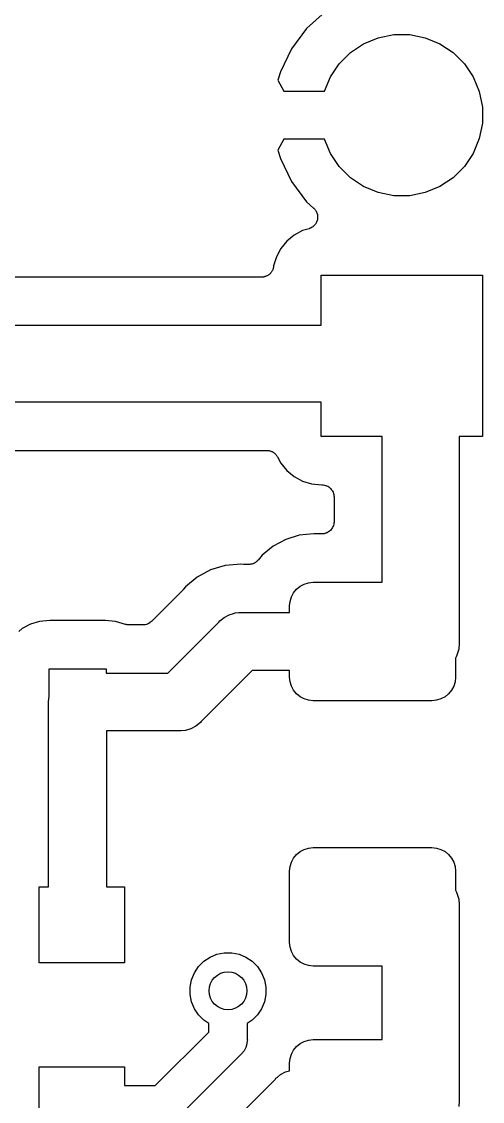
# Model space of a CAD drawing. Extents: x 105 to 193.4, y -145.7 to -72.2.
# Drawn here: x 188.07 to 192.93, y -119.28 to -107.88 of the extents above; entities that cross this region are included whole.
import ezdxf

# ---------------------------------------------------------------- set-up
doc = ezdxf.new("R2010")
doc.units = 0
doc.layers.add('BLACK', color=7, linetype='CONTINUOUS')

msp = doc.modelspace()

# ---------------------------------------------------------------- linework, layer by layer
at = {"layer": 'BLACK', "linetype": 'CONTINUOUS'}
for p, q in [((191.272, -107.777), (191.075, -107.955)), ((191.075, -107.955), (190.916, -108.168)), ((191.83, -108.052), (191.994, -108.019)), ((191.994, -108.019), (192.162, -108.019)), ((192.162, -108.019), (192.326, -108.052)), ((191.536, -108.209), (191.675, -108.116)), ((191.675, -108.116), (191.83, -108.052)), ((192.326, -108.052), (192.481, -108.116)), ((192.481, -108.116), (192.62, -108.209)), ((190.916, -108.168), (190.8, -108.411)), ((191.418, -108.327), (191.536, -108.209)), ((192.62, -108.209), (192.738, -108.327)), ((191.325, -108.466), (191.418, -108.327)), ((192.738, -108.327), (192.831, -108.466)), ((190.8, -108.411), (190.773, -108.499)), ((191.263, -108.615), (191.325, -108.466)), ((192.831, -108.466), (192.895, -108.621)), ((190.773, -108.499), (190.834, -108.615)), ((190.834, -108.615), (191.263, -108.615)), ((192.895, -108.621), (192.928, -108.785)), ((192.928, -108.785), (192.928, -108.953)), ((192.928, -108.953), (192.895, -109.117)), ((190.834, -109.123), (190.773, -109.239)), ((191.263, -109.123), (190.834, -109.123)), ((191.325, -109.272), (191.263, -109.123)), ((192.895, -109.117), (192.831, -109.272)), ((190.773, -109.239), (190.8, -109.327)), ((191.418, -109.411), (191.325, -109.272)), ((192.831, -109.272), (192.738, -109.411)), ((190.8, -109.327), (190.916, -109.57)), ((191.536, -109.529), (191.418, -109.411)), ((192.738, -109.411), (192.62, -109.529)), ((190.916, -109.57), (191.075, -109.783)), ((191.675, -109.622), (191.536, -109.529)), ((191.83, -109.686), (191.675, -109.622)), ((192.481, -109.622), (192.326, -109.686)), ((192.62, -109.529), (192.481, -109.622)), ((191.994, -109.719), (191.83, -109.686)), ((192.162, -109.719), (191.994, -109.719)), ((192.326, -109.686), (192.162, -109.719)), ((191.075, -109.783), (191.149, -109.851)), ((191.149, -109.851), (191.151, -109.852)), ((191.151, -109.852), (191.157, -109.859)), ((191.157, -109.859), (191.163, -109.865)), ((191.163, -109.865), (191.165, -109.868)), ((191.165, -109.868), (191.167, -109.87)), ((191.167, -109.87), (191.172, -109.878)), ((191.172, -109.878), (191.177, -109.886)), ((191.177, -109.886), (191.178, -109.889)), ((191.178, -109.889), (191.18, -109.892)), ((191.18, -109.892), (191.183, -109.901)), ((191.183, -109.901), (191.186, -109.909)), ((191.186, -109.909), (191.187, -109.912)), ((191.187, -109.912), (191.188, -109.915)), ((191.188, -109.915), (191.189, -109.924)), ((191.19, -109.965), (191.188, -109.973)), ((191.189, -109.924), (191.191, -109.933)), ((191.191, -109.958), (191.19, -109.961)), ((191.19, -109.961), (191.19, -109.965)), ((191.191, -109.933), (191.191, -109.937)), ((191.191, -109.937), (191.191, -109.94)), ((191.191, -109.94), (191.191, -109.949)), ((191.191, -109.949), (191.191, -109.958)), ((191.101, -110.067), (191.033, -110.087)), ((191.11, -110.063), (191.101, -110.067)), ((191.118, -110.06), (191.11, -110.063)), ((191.121, -110.058), (191.118, -110.06)), ((191.124, -110.057), (191.121, -110.058)), ((191.132, -110.052), (191.124, -110.057)), ((191.14, -110.047), (191.132, -110.052)), ((191.142, -110.045), (191.14, -110.047)), ((191.145, -110.043), (191.142, -110.045)), ((191.151, -110.037), (191.145, -110.043)), ((191.158, -110.031), (191.151, -110.037)), ((191.16, -110.028), (191.158, -110.031)), ((191.162, -110.026), (191.16, -110.028)), ((191.168, -110.018), (191.162, -110.026)), ((191.173, -110.011), (191.168, -110.018)), ((191.174, -110.008), (191.173, -110.011)), ((191.176, -110.005), (191.174, -110.008)), ((191.18, -109.997), (191.176, -110.005)), ((191.184, -109.989), (191.18, -109.997)), ((191.185, -109.985), (191.184, -109.989)), ((191.186, -109.982), (191.185, -109.985)), ((191.188, -109.973), (191.186, -109.982)), ((190.867, -110.198), (190.804, -110.275)), ((190.944, -110.135), (190.867, -110.198)), ((191.033, -110.087), (190.944, -110.135)), ((190.804, -110.275), (190.756, -110.364)), ((190.756, -110.364), (190.727, -110.459)), ((190.694, -110.537), (190.69, -110.542)), ((190.698, -110.533), (190.694, -110.537)), ((190.702, -110.528), (190.698, -110.533)), ((190.706, -110.523), (190.702, -110.528)), ((190.709, -110.518), (190.706, -110.523)), ((190.712, -110.513), (190.709, -110.518)), ((190.714, -110.507), (190.712, -110.513)), ((190.718, -110.501), (190.714, -110.507)), ((190.719, -110.495), (190.718, -110.501)), ((190.722, -110.49), (190.719, -110.495)), ((190.723, -110.484), (190.722, -110.49)), ((190.725, -110.477), (190.723, -110.484)), ((190.726, -110.471), (190.725, -110.477)), ((190.727, -110.466), (190.726, -110.471)), ((190.727, -110.459), (190.727, -110.464)), ((190.727, -110.464), (190.727, -110.466)), ((190.601, -110.579), (185.821, -110.579)), ((190.606, -110.578), (190.601, -110.579)), ((190.612, -110.578), (190.606, -110.578)), ((190.619, -110.577), (190.612, -110.578)), ((190.625, -110.576), (190.619, -110.577)), ((190.631, -110.575), (190.625, -110.576)), ((190.636, -110.573), (190.631, -110.575)), ((190.643, -110.571), (190.636, -110.573)), ((190.649, -110.569), (190.643, -110.571)), ((190.654, -110.566), (190.649, -110.569)), ((190.659, -110.564), (190.654, -110.566)), ((190.665, -110.561), (190.659, -110.564)), ((190.671, -110.557), (190.665, -110.561)), ((190.675, -110.554), (190.671, -110.557)), ((190.68, -110.551), (190.675, -110.554)), ((190.685, -110.546), (190.68, -110.551)), ((190.69, -110.542), (190.685, -110.546)), ((191.228, -111.087), (191.228, -110.559)), ((191.228, -110.559), (192.928, -110.559)), ((192.928, -110.559), (192.928, -112.259)), ((185.478, -111.087), (191.228, -111.087)), ((191.228, -111.899), (185.478, -111.899)), ((191.228, -112.259), (191.228, -111.899)), ((191.872, -112.259), (191.228, -112.259)), ((191.872, -113.799), (191.872, -112.259)), ((192.928, -112.259), (192.684, -112.259)), ((192.684, -112.259), (192.684, -114.444)), ((185.821, -112.407), (190.655, -112.407)), ((190.655, -112.407), (190.657, -112.407)), ((190.657, -112.407), (190.663, -112.408)), ((190.663, -112.408), (190.668, -112.408)), ((190.668, -112.408), (190.675, -112.409)), ((190.675, -112.409), (190.682, -112.41)), ((190.682, -112.41), (190.687, -112.412)), ((190.687, -112.412), (190.692, -112.413)), ((190.692, -112.413), (190.699, -112.416)), ((190.699, -112.416), (190.705, -112.418)), ((190.705, -112.418), (190.71, -112.42)), ((190.71, -112.42), (190.715, -112.423)), ((190.715, -112.423), (190.721, -112.426)), ((190.721, -112.426), (190.727, -112.43)), ((190.727, -112.43), (190.731, -112.433)), ((190.731, -112.433), (190.736, -112.436)), ((190.736, -112.436), (190.741, -112.441)), ((190.741, -112.441), (190.746, -112.446)), ((190.746, -112.446), (190.749, -112.45)), ((190.749, -112.45), (190.753, -112.454)), ((190.753, -112.454), (190.757, -112.46)), ((190.757, -112.46), (190.761, -112.465)), ((190.761, -112.465), (190.764, -112.47)), ((190.764, -112.47), (190.767, -112.475)), ((190.767, -112.475), (190.804, -112.543)), ((190.804, -112.543), (190.867, -112.62)), ((190.867, -112.62), (190.944, -112.683)), ((190.944, -112.683), (191.033, -112.731)), ((191.033, -112.731), (191.128, -112.76)), ((191.128, -112.76), (191.234, -112.77)), ((191.234, -112.77), (191.237, -112.77)), ((191.237, -112.77), (191.237, -112.77)), ((191.237, -112.77), (191.237, -112.77)), ((191.237, -112.77), (191.238, -112.77)), ((191.238, -112.77), (191.238, -112.77)), ((191.238, -112.77), (191.25, -112.771)), ((191.25, -112.771), (191.262, -112.773)), ((191.262, -112.773), (191.263, -112.773)), ((191.263, -112.773), (191.263, -112.773)), ((191.263, -112.773), (191.274, -112.776)), ((191.274, -112.776), (191.286, -112.78)), ((191.286, -112.78), (191.286, -112.78)), ((191.286, -112.78), (191.287, -112.78)), ((191.287, -112.78), (191.297, -112.786)), ((191.297, -112.786), (191.308, -112.792)), ((191.308, -112.792), (191.308, -112.792)), ((191.308, -112.792), (191.308, -112.792)), ((191.308, -112.792), (191.317, -112.8)), ((191.317, -112.8), (191.327, -112.808)), ((191.327, -112.808), (191.327, -112.808)), ((191.327, -112.808), (191.327, -112.808)), ((191.327, -112.808), (191.335, -112.818)), ((191.335, -112.818), (191.342, -112.827)), ((191.342, -112.827), (191.343, -112.827)), ((191.343, -112.827), (191.343, -112.828)), ((191.343, -112.828), (191.348, -112.838)), ((191.348, -112.838), (191.354, -112.849)), ((191.354, -112.849), (191.354, -112.849)), ((191.354, -112.849), (191.354, -112.849)), ((191.354, -112.849), (191.358, -112.861)), ((191.358, -112.861), (191.361, -112.872)), ((191.361, -112.872), (191.361, -112.873)), ((191.361, -112.873), (191.361, -112.873)), ((191.361, -112.873), (191.362, -112.885)), ((191.362, -112.885), (191.364, -112.897)), ((191.364, -112.897), (191.364, -113.161)), ((191.364, -113.161), (191.364, -113.162)), ((191.364, -113.162), (191.364, -113.162)), ((191.364, -113.162), (191.364, -113.162)), ((191.364, -113.162), (191.364, -113.163)), ((191.296, -113.273), (191.285, -113.278)), ((191.306, -113.267), (191.296, -113.273)), ((191.307, -113.267), (191.306, -113.267)), ((191.306, -113.267), (191.306, -113.267)), ((191.316, -113.259), (191.307, -113.267)), ((191.325, -113.252), (191.316, -113.259)), ((191.326, -113.251), (191.325, -113.252)), ((191.334, -113.242), (191.326, -113.251)), ((191.326, -113.251), (191.326, -113.251)), ((191.341, -113.233), (191.334, -113.242)), ((191.342, -113.232), (191.341, -113.233)), ((191.348, -113.221), (191.342, -113.232)), ((191.342, -113.232), (191.342, -113.232)), ((191.353, -113.211), (191.348, -113.221)), ((191.354, -113.21), (191.353, -113.211)), ((191.353, -113.211), (191.353, -113.211)), ((191.357, -113.199), (191.354, -113.21)), ((191.361, -113.187), (191.357, -113.199)), ((191.362, -113.175), (191.361, -113.186)), ((191.361, -113.186), (191.361, -113.187)), ((191.361, -113.187), (191.361, -113.187)), ((191.364, -113.163), (191.362, -113.175)), ((190.854, -113.346), (190.723, -113.417)), ((190.997, -113.303), (190.854, -113.346)), ((191.151, -113.288), (190.997, -113.303)), ((191.237, -113.288), (191.151, -113.288)), ((191.249, -113.287), (191.237, -113.288)), ((191.26, -113.286), (191.249, -113.287)), ((191.261, -113.286), (191.26, -113.286)), ((191.273, -113.282), (191.261, -113.286)), ((191.261, -113.286), (191.261, -113.286)), ((191.284, -113.279), (191.273, -113.282)), ((191.285, -113.278), (191.284, -113.279)), ((191.285, -113.278), (191.285, -113.278)), ((190.723, -113.417), (190.607, -113.511)), ((190.342, -113.611), (190.217, -113.623)), ((190.376, -113.607), (190.342, -113.611)), ((190.342, -113.611), (190.342, -113.611)), ((190.41, -113.611), (190.376, -113.607)), ((190.415, -113.611), (190.41, -113.611)), ((190.42, -113.611), (190.415, -113.611)), ((190.422, -113.611), (190.42, -113.611)), ((190.465, -113.611), (190.422, -113.611)), ((190.471, -113.611), (190.465, -113.611)), ((190.476, -113.611), (190.471, -113.611)), ((190.483, -113.609), (190.476, -113.611)), ((190.49, -113.609), (190.483, -113.609)), ((190.495, -113.607), (190.49, -113.609)), ((190.501, -113.606), (190.495, -113.607)), ((190.507, -113.604), (190.501, -113.606)), ((190.514, -113.602), (190.507, -113.604)), ((190.519, -113.599), (190.514, -113.602)), ((190.524, -113.597), (190.519, -113.599)), ((190.529, -113.593), (190.524, -113.597)), ((190.535, -113.59), (190.529, -113.593)), ((190.54, -113.586), (190.535, -113.59)), ((190.544, -113.583), (190.54, -113.586)), ((190.549, -113.579), (190.544, -113.583)), ((190.555, -113.574), (190.549, -113.579)), ((190.558, -113.57), (190.555, -113.574)), ((190.562, -113.566), (190.558, -113.57)), ((190.563, -113.565), (190.562, -113.566)), ((190.607, -113.511), (190.563, -113.565)), ((190.063, -113.669), (189.922, -113.745)), ((190.217, -113.623), (190.063, -113.669)), ((189.798, -113.846), (189.777, -113.873)), ((189.922, -113.745), (189.798, -113.846)), ((190.968, -113.872), (191.006, -113.841)), ((191.006, -113.841), (191.049, -113.818)), ((191.049, -113.818), (191.096, -113.804)), ((191.096, -113.804), (191.145, -113.799)), ((191.145, -113.799), (191.872, -113.799)), ((189.769, -113.882), (189.439, -114.212)), ((189.772, -113.878), (189.769, -113.882)), ((189.776, -113.874), (189.772, -113.878)), ((189.777, -113.873), (189.776, -113.874)), ((190.9, -114), (190.914, -113.953)), ((190.914, -113.953), (190.937, -113.91)), ((190.937, -113.91), (190.968, -113.872)), ((190.895, -114.049), (190.9, -114)), ((190.895, -114.119), (190.895, -114.049)), ((190.159, -114.207), (190.206, -114.169)), ((190.206, -114.169), (190.259, -114.141)), ((190.259, -114.141), (190.304, -114.127)), ((190.304, -114.127), (190.316, -114.124)), ((190.316, -114.124), (190.322, -114.123)), ((190.322, -114.123), (190.361, -114.119)), ((190.361, -114.119), (190.376, -114.118)), ((190.361, -114.119), (190.361, -114.119)), ((190.376, -114.118), (190.391, -114.119)), ((190.391, -114.119), (190.895, -114.119)), ((188.076, -114.288), (188.041, -114.317)), ((188.165, -114.24), (188.076, -114.288)), ((188.26, -114.211), (188.165, -114.24)), ((188.366, -114.201), (188.26, -114.211)), ((188.954, -114.201), (188.366, -114.201)), ((189.06, -114.211), (188.954, -114.201)), ((189.166, -114.244), (189.06, -114.211)), ((189.172, -114.245), (189.166, -114.244)), ((189.177, -114.246), (189.172, -114.245)), ((189.184, -114.247), (189.177, -114.246)), ((189.191, -114.249), (189.184, -114.247)), ((189.196, -114.249), (189.191, -114.249)), ((189.201, -114.249), (189.196, -114.249)), ((189.203, -114.249), (189.201, -114.249)), ((189.349, -114.249), (189.203, -114.249)), ((189.36, -114.248), (189.349, -114.249)), ((189.372, -114.247), (189.36, -114.248)), ((189.373, -114.247), (189.372, -114.247)), ((189.385, -114.243), (189.373, -114.247)), ((189.373, -114.247), (189.373, -114.247)), ((189.396, -114.24), (189.385, -114.243)), ((189.397, -114.24), (189.396, -114.24)), ((189.396, -114.24), (189.396, -114.24)), ((189.407, -114.234), (189.397, -114.24)), ((189.418, -114.229), (189.407, -114.234)), ((189.419, -114.228), (189.418, -114.228)), ((189.418, -114.228), (189.418, -114.229)), ((189.428, -114.221), (189.419, -114.228)), ((189.437, -114.213), (189.428, -114.221)), ((189.438, -114.212), (189.437, -114.213)), ((189.439, -114.212), (189.438, -114.212)), ((189.438, -114.212), (189.438, -114.212)), ((189.438, -114.212), (189.438, -114.212)), ((189.612, -114.757), (190.15, -114.219)), ((190.15, -114.219), (190.159, -114.207)), ((192.679, -114.504), (192.655, -114.58)), ((192.684, -114.444), (192.679, -114.504)), ((192.655, -114.58), (192.645, -114.6)), ((192.645, -114.6), (192.645, -114.799)), ((188.36, -115.001), (188.36, -114.712)), ((188.36, -114.712), (188.96, -114.712)), ((188.96, -114.712), (188.96, -114.757)), ((188.96, -114.757), (189.612, -114.757)), ((190.502, -114.729), (189.964, -115.267)), ((190.895, -114.729), (190.502, -114.729)), ((190.895, -114.799), (190.895, -114.729)), ((190.9, -114.848), (190.895, -114.799)), ((190.914, -114.895), (190.9, -114.848)), ((192.64, -114.848), (192.626, -114.895)), ((192.645, -114.799), (192.64, -114.848)), ((190.937, -114.938), (190.914, -114.895)), ((190.968, -114.976), (190.937, -114.938)), ((191.006, -115.007), (190.968, -114.976)), ((192.572, -114.976), (192.534, -115.007)), ((192.603, -114.938), (192.572, -114.976)), ((192.626, -114.895), (192.603, -114.938)), ((188.354, -115.062), (188.36, -115.002)), ((188.355, -115.077), (188.354, -115.062)), ((188.355, -117.014), (188.355, -115.077)), ((188.36, -115.002), (188.36, -115.001)), ((191.049, -115.03), (191.006, -115.007)), ((191.096, -115.044), (191.049, -115.03)), ((191.145, -115.049), (191.096, -115.044)), ((192.395, -115.049), (191.145, -115.049)), ((192.444, -115.044), (192.395, -115.049)), ((192.491, -115.03), (192.444, -115.044)), ((192.534, -115.007), (192.491, -115.03)), ((189.908, -115.317), (189.855, -115.345)), ((189.955, -115.279), (189.908, -115.317)), ((189.964, -115.267), (189.955, -115.279)), ((189.723, -115.367), (188.965, -115.367)), ((188.965, -115.367), (188.965, -117.014)), ((189.738, -115.368), (189.723, -115.367)), ((189.753, -115.367), (189.738, -115.368)), ((189.798, -115.362), (189.753, -115.367)), ((189.753, -115.367), (189.753, -115.367)), ((189.855, -115.345), (189.798, -115.362)), ((190.937, -116.71), (190.968, -116.672)), ((190.968, -116.672), (191.006, -116.641)), ((191.006, -116.641), (191.049, -116.618)), ((191.049, -116.618), (191.096, -116.604)), ((191.096, -116.604), (191.145, -116.599)), ((191.145, -116.599), (192.395, -116.599)), ((192.395, -116.599), (192.444, -116.604)), ((192.444, -116.604), (192.491, -116.618)), ((192.491, -116.618), (192.534, -116.641)), ((192.534, -116.641), (192.572, -116.672)), ((192.572, -116.672), (192.603, -116.71)), ((190.895, -116.849), (190.9, -116.8)), ((190.9, -116.8), (190.914, -116.753)), ((190.914, -116.753), (190.937, -116.71)), ((192.603, -116.71), (192.626, -116.753)), ((192.626, -116.753), (192.64, -116.8)), ((192.64, -116.8), (192.645, -116.849)), ((190.895, -117.599), (190.895, -116.849)), ((192.645, -116.849), (192.645, -117.048)), ((188.256, -117.814), (188.256, -117.014)), ((188.256, -117.014), (188.355, -117.014)), ((188.965, -117.014), (189.156, -117.014)), ((189.156, -117.014), (189.156, -117.814)), ((192.645, -117.048), (192.655, -117.068)), ((192.655, -117.068), (192.679, -117.144)), ((192.679, -117.144), (192.684, -117.204)), ((192.684, -117.204), (192.684, -119.27)), ((190.9, -117.648), (190.895, -117.599)), ((190.129, -117.725), (190.207, -117.71)), ((190.207, -117.71), (190.285, -117.71)), ((190.285, -117.71), (190.363, -117.725)), ((190.914, -117.695), (190.9, -117.648)), ((190.937, -117.738), (190.914, -117.695)), ((189.156, -117.814), (188.256, -117.814)), ((189.935, -117.855), (189.991, -117.799)), ((189.991, -117.799), (190.057, -117.756)), ((190.057, -117.756), (190.129, -117.725)), ((190.363, -117.725), (190.435, -117.756)), ((190.435, -117.756), (190.501, -117.799)), ((190.501, -117.799), (190.557, -117.855)), ((190.968, -117.776), (190.937, -117.738)), ((191.006, -117.807), (190.968, -117.776)), ((191.049, -117.83), (191.006, -117.807)), ((191.096, -117.844), (191.049, -117.83)), ((189.861, -117.993), (189.892, -117.921)), ((189.892, -117.921), (189.935, -117.855)), ((190.557, -117.855), (190.6, -117.921)), ((190.6, -117.921), (190.631, -117.993)), ((191.145, -117.849), (191.096, -117.844)), ((191.872, -117.849), (191.145, -117.849)), ((191.872, -118.625), (191.872, -117.849)), ((189.846, -118.071), (189.861, -117.993)), ((190.631, -117.993), (190.646, -118.071)), ((189.846, -118.149), (189.846, -118.071)), ((189.861, -118.227), (189.846, -118.149)), ((190.646, -118.149), (190.631, -118.227)), ((190.646, -118.071), (190.646, -118.149)), ((189.892, -118.299), (189.861, -118.227)), ((190.631, -118.227), (190.6, -118.299)), ((189.935, -118.365), (189.892, -118.299)), ((189.991, -118.421), (189.935, -118.365)), ((190.557, -118.365), (190.501, -118.421)), ((190.6, -118.299), (190.557, -118.365)), ((190.043, -118.455), (189.991, -118.421)), ((190.043, -118.546), (190.043, -118.455)), ((190.501, -118.421), (190.449, -118.455)), ((190.449, -118.455), (190.449, -118.62)), ((189.478, -119.111), (190.043, -118.546)), ((190.449, -118.62), (190.45, -118.63)), ((190.45, -118.63), (190.449, -118.64)), ((191.049, -118.644), (191.096, -118.63)), ((191.096, -118.63), (191.145, -118.625)), ((191.145, -118.625), (191.872, -118.625)), ((190.416, -118.744), (190.39, -118.775)), ((190.435, -118.709), (190.416, -118.744)), ((190.446, -118.67), (190.435, -118.709)), ((190.449, -118.64), (190.446, -118.67)), ((190.449, -118.64), (190.449, -118.64)), ((190.914, -118.779), (190.937, -118.736)), ((190.937, -118.736), (190.968, -118.698)), ((190.968, -118.698), (191.006, -118.667)), ((191.006, -118.667), (191.049, -118.644)), ((190.383, -118.781), (189.713, -119.451)), ((190.39, -118.775), (190.383, -118.781)), ((190.895, -118.875), (190.9, -118.826)), ((190.9, -118.826), (190.914, -118.779)), ((188.256, -119.714), (188.256, -118.914)), ((188.256, -118.914), (189.156, -118.914)), ((189.156, -118.914), (189.156, -119.111)), ((190.798, -118.995), (190.851, -118.967)), ((190.851, -118.967), (190.895, -118.954)), ((190.851, -118.967), (190.851, -118.967)), ((190.895, -118.954), (190.895, -118.875)), ((189.489, -120.298), (190.742, -119.045)), ((190.742, -119.045), (190.751, -119.033)), ((190.751, -119.033), (190.763, -119.024)), ((190.763, -119.024), (190.767, -119.021)), ((190.767, -119.021), (190.798, -118.995)), ((189.156, -119.111), (189.478, -119.111)), ((192.684, -119.27), (192.679, -119.33))]:
    msp.add_line(p, q, dxfattribs=at)
at = {"layer": 'BLACK'}
msp.add_circle((190.246, -118.11), 0.2, dxfattribs=at)

doc.saveas('drawing.dxf')
